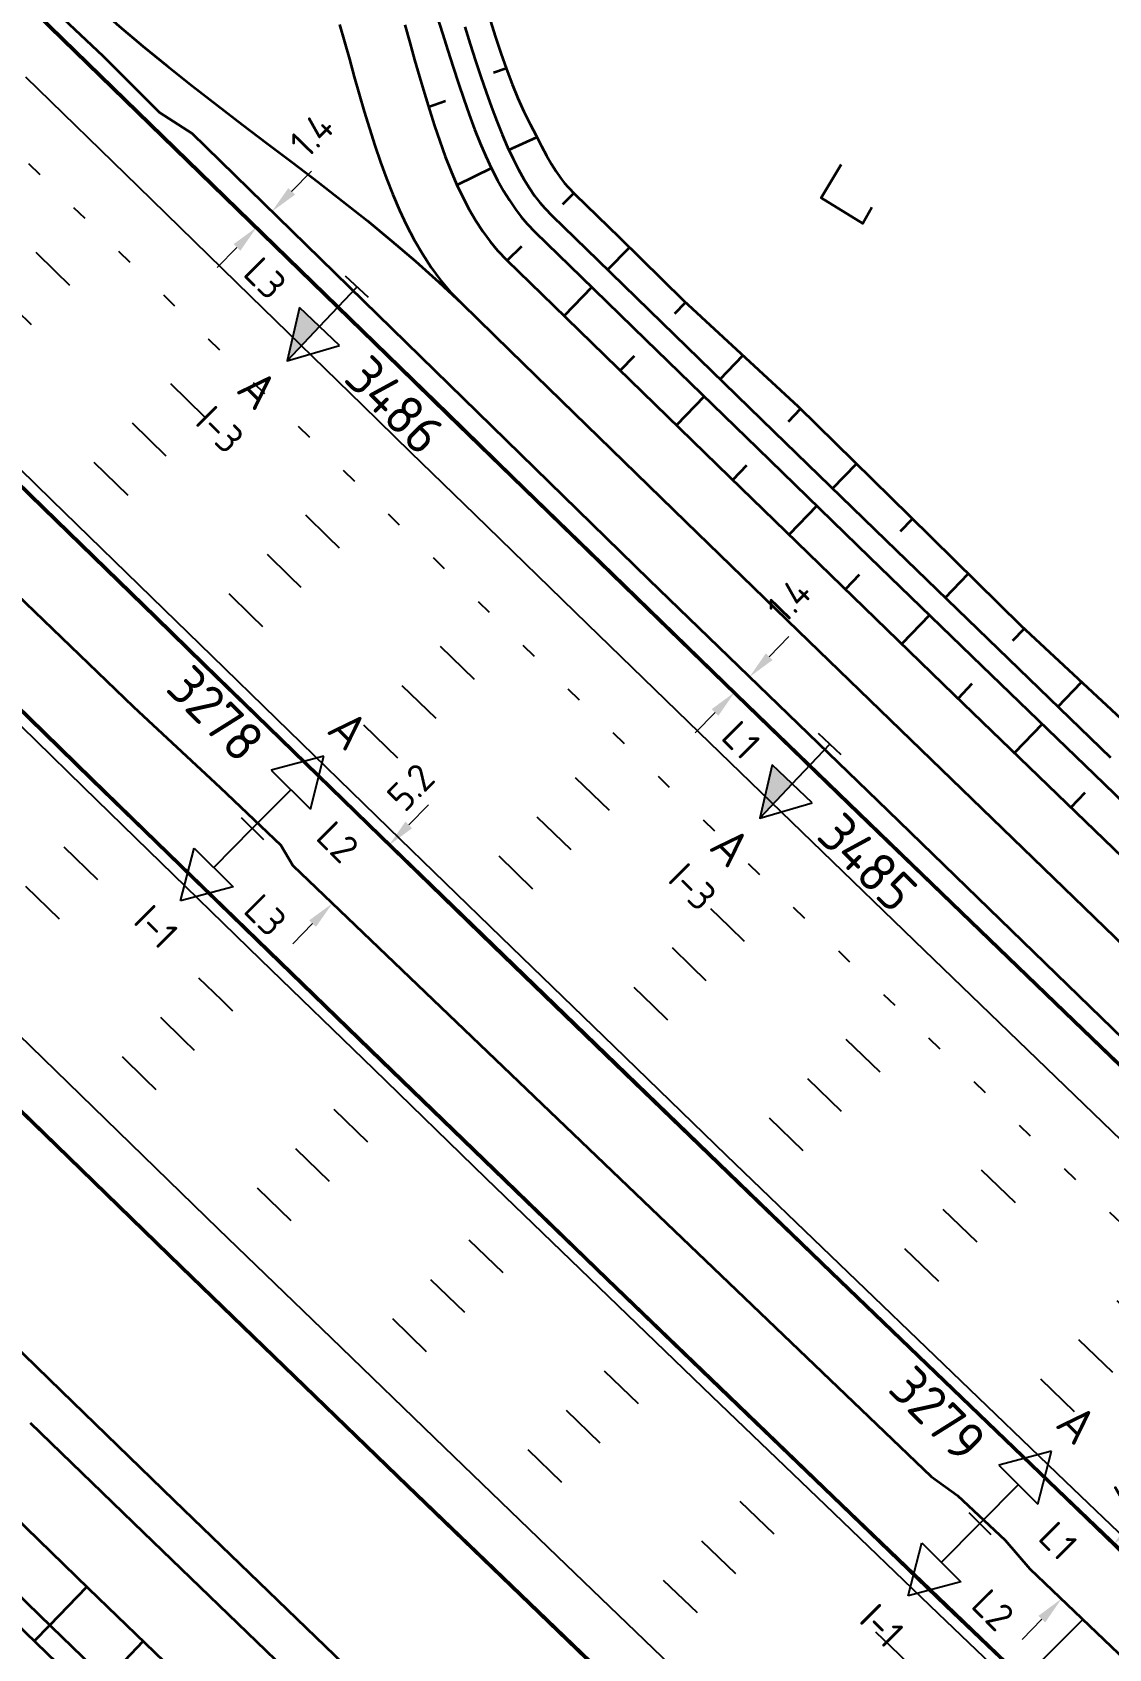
# Model space of a CAD drawing. Header units: metres. Extents: x 134219 to 139080, y 438661 to 444352.
# Drawn here: x 137942.7 to 138011.3, y 439748.1 to 439851.1 of the extents above; entities that cross this region are included whole.
import ezdxf
from ezdxf.enums import TextEntityAlignment as Align

# ---------------------------------------------------------------- set-up
doc = ezdxf.new("R2010")
doc.units = ezdxf.units.M
doc.linetypes.add('13strp', pattern=[4, 1, -3])
doc.linetypes.add('39strp', pattern=[12, 3, -9])
doc.layers.get('DEFPOINTS').update_dxf_attribs({"color": 193})
for name, color, linetype, lineweight in [('N-WE-KL-ET-T18', 1, 'Continuous', 18), ('N-WE-KL-ET-T25', 7, 'Continuous', 25), ('N-WE-KL-ET_LS_OV_ARMATUUR-S', 7, 'Continuous', 25), ('N-WE-KL-ET_LS_OV_ARMATUUR-T18', 1, 'Continuous', 25), ('N-WE-KL-ET_LS_OV_KABEL-G', 10, 'KL-LS-OV-N', 35), ('N-WE-KL-ET_LS_OV_KABEL-M', 7, 'Continuous', 18), ('N-WE-KL-ET_LS_OV_KABEL-T25', 7, 'Continuous', 25), ('Utd-ondergr-nw', 8, '13strp', 35)]:
    doc.layers.add(name, color=color, linetype=linetype, lineweight=lineweight)
doc.layers.add('N-WE-KL-ET_LS_OV_ARMATUUR-T25', color=2, linetype='Continuous')
doc.layers.add('Utd-weg-nw', color=8, linetype='Continuous')
doc.styles.add('ISO18', font='NLCS-ISO.ttf')
doc.styles.add('ISO25', font='NLCS-ISO.ttf')
doc.styles.add('NLCS-ISO', font='NLCS-ISO.ttf')
doc.styles.add('NLCS_18', font='NLCS-ISO.ttf', dxfattribs={"height": 1.8})
doc.linetypes.add('KL-LS-OV-N', pattern='A,4,-1,[103,NLCS.SHX,S=0.75,R=0,X=0,Y=0],-1,4,-1.5,["0V",Standard,S=1,R=0,X=0,Y=-0.5],-3', length=14.5)
doc.dimstyles.new('NLCS_t18_pijl_Dimension_l3_h1', dxfattribs={"dimtxt": 1.8, "dimasz": 1.8, "dimexe": 2, "dimexo": 2, "dimgap": 0.7, "dimtad": 1, "dimdec": 1, "dimzin": 0, "dimdsep": 46, "dimtxsty": 'NLCS_18', "dimcen": 2.5, "dimdle": 2, "dimclrd": 256, "dimclre": 256, "dimclrt": 256, "dimadec": 1, "dimazin": 0, "dimtfac": 1, "dimtdec": 1, "dimtofl": 0, "dimtmove": 1, "dimatfit": 0, "dimfxl": 0, "dimtolj": 1, "dimtzin": 0, "dimlwd": 18, "dimlwe": 18, "dimarcsym": 0})

# ---------------------------------------------------------------- blocks, each defined once
blk = doc.blocks.new('SKL-ET_OV_ARMATUUR_HD_NATRIUM_2x250W-SO (3)')
for p, q in [((-6.49, 0), (-3.49, 1.76)), ((6.49, 0), (3.49, 1.76)), ((-3.49, -1.76), (-6.49, 0)), ((3.49, -1.76), (6.49, 0))]:
    blk.add_line(p, q)
for points in [[(-3.49, 1.76), (-3.49, -1.76)], [(3.49, 1.76), (3.49, -1.76)], [(-3.49, 0), (0, 0)], [(0, 1), (0, -1)], [(3.49, 0), (0, 0)]]:
    blk.add_lwpolyline(points)
at = {"layer": 'N-WE-KL-ET_LS_OV_ARMATUUR-T18', "style": 'ISO18', "flags": 1}
for tag, p in [('TYPE_ARMATUUR', (3.07, -6.82)), ('VERMOGEN_LAMP', (3.07, -10.61)), ('SPIEGELSTAND', (3.07, -14.39)), ('HOOGTE_LICHTMAST', (3.07, -18.17)), ('UITLEGGERHOEK', (3.07, -21.96)), ('TYPE_LICHTMAST', (3.07, -25.74)), ('BOTSVRIENDELIJK', (3.07, -29.53)), ('POSITIE_LICHTMAST', (3.07, -33.31)), ('KABELAANSLUITNG', (3.07, -37.1)), ('VOEDINGSPUNT', (3.07, -48.45))]:
    blk.add_attdef(tag, p, '', height=1.8, dxfattribs=at)
at = {"layer": 'N-WE-KL-ET_LS_OV_ARMATUUR-T18', "style": 'ISO18'}
for tag, p in [('FASE-AANSLUITING_1', (3.07, -40.88)), ('FASE-AANSLUITING_2', (3.07, -44.67)), ('GROEPSNUMMER', (3.07, -52.24))]:
    blk.add_attdef(tag, p, '', height=1.8, dxfattribs=at)
at = {"layer": 'N-WE-KL-ET_LS_OV_ARMATUUR-T25', "style": 'ISO25'}
for tag, p, height in [('MASTNUMMER', (3.07, 7.39), 2.5), ('TYPE_SYMBOOL', (3.07, 3.61), 2.25)]:
    blk.add_attdef(tag, p, '', height=height, dxfattribs=at)
blk = doc.blocks.new('SKL-ET_OV_ARMATUUR_HD_NATRIUM_1x150W-SO (3)')
for points in [[(3.49, -1.76), (6.49, 0), (3.49, 1.76)], [(3.49, 1.76), (3.49, -1.76)], [(0, 1), (0, -1)], [(3.49, 0), (0, 0)], [(3.49, 0), (6.49, 0)]]:
    blk.add_lwpolyline(points)
blk.add_solid([(3.49, 0), (3.49, -1.76), (6.49, 0)])
at = {"layer": 'N-WE-KL-ET-T18', "linetype": 'ByBlock', "style": 'NLCS-ISO'}
blk.add_attdef('GROEPSNUMMER', text='', height=1.8, dxfattribs=at).set_placement((-2, -4), align=Align.RIGHT)
blk.add_attdef('FASE-AANSLUITING', (10, -4), '', height=1.8, dxfattribs=at)
at = {"layer": 'N-WE-KL-ET-T18', "linetype": 'ByBlock', "style": 'NLCS-ISO', "flags": 1}
for tag, p in [('TYPE_ARMATUUR', (7.76, -13.46)), ('TYPE_FABRIKAAT', (7.76, -17.24)), ('VERMOGEN_LAMP', (7.76, -21.02)), ('SPIEGELSTAND', (7.76, -24.81)), ('HOOGTE_LICHTMAST', (7.76, -28.59)), ('UITLEGGERHOEK', (7.76, -32.38)), ('TYPE_LICHTMAST', (7.76, -36.16)), ('BOTSVRIENDELIJK', (7.76, -39.95)), ('POSITIE_LICHTMAST', (7.76, -43.73)), ('KABELAANSLUITING', (7.76, -47.52)), ('VOEDINGSPUNT', (7.76, -51.3))]:
    blk.add_attdef(tag, p, '', height=1.8, dxfattribs=at)
at = {"layer": 'N-WE-KL-ET-T25', "linetype": 'ByBlock', "style": 'NLCS-ISO'}
blk.add_attdef('MASTNUMMER', text='', height=2.5, dxfattribs=at).set_placement((4, 4.31), align=Align.MIDDLE)
at = {"layer": 'N-WE-KL-ET-T25', "linetype": 'ByBlock', "style": 'NLCS-ISO', "flags": 1}
blk.add_attdef('TYPE_SYMBOOL', (7.76, -10.06), '', height=2.5, dxfattribs=at)
blk = doc.blocks.new('*D261')
at = {"layer": 'DEFPOINTS', "color": 0, "transparency": 16777216}
for p in [(137965.45, 439799.28), (137961.83, 439795.56), (137961.83, 439795.56)]:
    blk.add_point(p, dxfattribs=at)
at = {"layer": 'N-WE-KL-ET_LS_OV_KABEL-M', "linetype": 'Continuous', "lineweight": 18, "transparency": 16777216}
for p, q in [((137966.71, 439800.57), (137967.96, 439801.86)), ((137960.58, 439794.28), (137959.32, 439792.99))]:
    blk.add_line(p, q, dxfattribs=at)
at = {"layer": 'N-WE-KL-ET_LS_OV_KABEL-M', "lineweight": 18, "transparency": 16777216}
for p, q in [((137965.45, 439799.28), (137966.88, 439797.88)), ((137961.83, 439795.56), (137963.26, 439794.17))]:
    blk.add_line(p, q, dxfattribs=at)
at = {"layer": 'N-WE-KL-ET_LS_OV_KABEL-M', "transparency": 16777216}
for points in [[(137966.49, 439800.78), (137966.92, 439800.36), (137965.45, 439799.28)], [(137960.36, 439794.49), (137960.79, 439794.07), (137961.83, 439795.56)]]:
    blk.add_solid(points, dxfattribs=at)
at = {"layer": 'N-WE-KL-ET_LS_OV_KABEL-M', "transparency": 16777216, "insert": (137966.83, 439802.98), "char_height": 1.8, "attachment_point": 5, "rotation": 45.7374, "style": 'NLCS_18'}
blk.add_mtext('\\A1;5.2', dxfattribs=at)
blk = doc.blocks.new('*D262')
at = {"layer": 'DEFPOINTS', "color": 0, "transparency": 16777216}
for p in [(138011.64, 439754.7), (138008.31, 439751.23), (138008.31, 439751.23)]:
    blk.add_point(p, dxfattribs=at)
at = {"layer": 'N-WE-KL-ET_LS_OV_KABEL-M', "linetype": 'Continuous', "lineweight": 18, "transparency": 16777216}
for p, q in [((138012.88, 439756), (138014.13, 439757.3)), ((138007.06, 439749.93), (138005.81, 439748.63))]:
    blk.add_line(p, q, dxfattribs=at)
at = {"layer": 'N-WE-KL-ET_LS_OV_KABEL-M', "lineweight": 18, "transparency": 16777216}
for p, q in [((138011.64, 439754.7), (138013.08, 439753.32)), ((138008.31, 439751.23), (138009.75, 439749.85))]:
    blk.add_line(p, q, dxfattribs=at)
at = {"layer": 'N-WE-KL-ET_LS_OV_KABEL-M', "transparency": 16777216}
for points in [[(138012.67, 439756.21), (138013.1, 439755.8), (138011.64, 439754.7)], [(138006.84, 439750.14), (138007.28, 439749.73), (138008.31, 439751.23)]]:
    blk.add_solid(points, dxfattribs=at)
at = {"layer": 'N-WE-KL-ET_LS_OV_KABEL-M', "transparency": 16777216, "insert": (138013.01, 439758.45), "char_height": 1.8, "attachment_point": 5, "rotation": 46.1969, "style": 'NLCS_18'}
blk.add_mtext('\\A1;4.8', dxfattribs=at)
blk = doc.blocks.new('*D265')
at = {"layer": 'DEFPOINTS', "color": 0, "transparency": 16777216}
for p in [(137957.98, 439839.68), (137957.98, 439839.68), (137957.01, 439838.68)]:
    blk.add_point(p, dxfattribs=at)
at = {"layer": 'N-WE-KL-ET_LS_OV_KABEL-M', "linetype": 'Continuous', "lineweight": 18, "transparency": 16777216}
for p, q in [((137959.24, 439840.97), (137960.5, 439842.26)), ((137955.75, 439837.39), (137954.5, 439836.11))]:
    blk.add_line(p, q, dxfattribs=at)
at = {"layer": 'N-WE-KL-ET_LS_OV_KABEL-M', "lineweight": 18, "transparency": 16777216}
for p, q in [((137957.98, 439839.68), (137956.55, 439841.08)), ((137957.01, 439838.68), (137955.58, 439840.08))]:
    blk.add_line(p, q, dxfattribs=at)
at = {"layer": 'N-WE-KL-ET_LS_OV_KABEL-M', "transparency": 16777216}
for points in [[(137959.03, 439841.18), (137959.46, 439840.76), (137957.98, 439839.68)], [(137955.54, 439837.6), (137955.97, 439837.18), (137957.01, 439838.68)]]:
    blk.add_solid(points, dxfattribs=at)
at = {"layer": 'N-WE-KL-ET_LS_OV_KABEL-M', "transparency": 16777216, "insert": (137960.52, 439844.58), "char_height": 1.8, "attachment_point": 5, "rotation": 45.7374, "style": 'NLCS_18'}
blk.add_mtext('\\A1;1.4', dxfattribs=at)
blk = doc.blocks.new('*D267')
at = {"layer": 'DEFPOINTS', "color": 0, "transparency": 16777216}
for p in [(137988.43, 439810.01), (137988.43, 439810.01), (137987.48, 439809.03)]:
    blk.add_point(p, dxfattribs=at)
at = {"layer": 'N-WE-KL-ET_LS_OV_KABEL-M', "linetype": 'Continuous', "lineweight": 18, "transparency": 16777216}
for p, q in [((137989.68, 439811.3), (137990.94, 439812.59)), ((137986.23, 439807.74), (137984.97, 439806.45))]:
    blk.add_line(p, q, dxfattribs=at)
at = {"layer": 'N-WE-KL-ET_LS_OV_KABEL-M', "lineweight": 18, "transparency": 16777216}
for p, q in [((137988.43, 439810.01), (137989.87, 439808.62)), ((137987.48, 439809.03), (137988.92, 439807.64))]:
    blk.add_line(p, q, dxfattribs=at)
at = {"layer": 'N-WE-KL-ET_LS_OV_KABEL-M', "transparency": 16777216}
for points in [[(137989.47, 439811.51), (137989.9, 439811.09), (137988.43, 439810.01)], [(137986.01, 439807.95), (137986.44, 439807.53), (137987.48, 439809.03)]]:
    blk.add_solid(points, dxfattribs=at)
at = {"layer": 'N-WE-KL-ET_LS_OV_KABEL-M', "transparency": 16777216, "insert": (137990.95, 439814.91), "char_height": 1.8, "attachment_point": 5, "rotation": 45.8596, "style": 'NLCS_18'}
blk.add_mtext('\\A1;1.4', dxfattribs=at)

msp = doc.modelspace()

# ---------------------------------------------------------------- linework, layer by layer
at = {"layer": 'N-WE-KL-ET_LS_OV_KABEL-G', "flags": 128}
for points, elevation in [([(137436.91, 440306.7), (137444.28, 440300.35), (137482.44, 440263.04), (137488.79, 440256.89), (137491.36, 440254.61), (137492.38, 440253.39), (137536.11, 440210.84), (137584.46, 440163.72), (137625.43, 440123.4), (137629.18, 440119.99), (137630.49, 440119.14), (137632.39, 440116.92), (137668.36, 440081.71), (137675.32, 440074.8), (137677.35, 440073.36), (137679.01, 440071.17), (137703.42, 440047.33), (137722.06, 440029.17), (137723.85, 440028.13), (137725.24, 440026.43), (137736.96, 440014.83), (137746.02, 440006.09), (137750.75, 440001.92), (137767.59, 439985.79), (137770.24, 439982.8), (137773.53, 439979.73), (137775.37, 439977.8), (137781.94, 439971.22), (137815.54, 439938.78), (137858.64, 439896.54), (137910.22, 439846.16), (137939.96, 439816.95), (137949.15, 439808.11), (137954.69, 439802.95), (137958.56, 439799.29), (137959.31, 439797.98), (138000, 439759.02), (138001.68, 439757.82), (138004.72, 439754.97), (138006.3, 439753.15), (138026.58, 439733.76), (138047.23, 439713.88), (138048.95, 439712.64), (138051.86, 439709.96), (138053.22, 439708.2), (138075.65, 439687.35), (138078.9, 439684.05), (138080.54, 439683.96), (138083.79, 439681.24), (138083.79, 439681.24)], 0.78), ([(138117.8, 439691.6), (138115.63, 439693.28), (138114.24, 439694.01), (138099.89, 439706.6), (138098.96, 439707.43), (138086.81, 439718.48), (138055.29, 439748.08), (138035.23, 439765.71), (138035.25, 439765.71), (138025.84, 439774.41), (138022.29, 439777.18), (137997.26, 439801.48), (137982.03, 439816.19), (137952.9, 439844.66), (137950.81, 439846), (137947.25, 439849.56), (137871.11, 439921.25), (137871.64, 439921.57), (137872.2, 439921.27)], 1.03)]:
    msp.add_lwpolyline(points, dxfattribs=dict(at, elevation=elevation))
at = {"layer": 'N-WE-KL-ET_LS_OV_KABEL-T25'}
msp.add_line((137954.39, 439694.64), (138009.68, 439749.92), dxfattribs=at)
at = {"layer": 'Utd-ondergr-nw', "linetype": 'Continuous', "flags": 128}
for points in [[(137944.99, 439854.49), (137945.86, 439853.66), (137946.74, 439852.84), (137948.24, 439851.51), (137949.76, 439850.22), (137951.32, 439848.95), (137952.9, 439847.7), (137954.49, 439846.47), (137956.09, 439845.24), (137957.69, 439844.03), (137959.3, 439842.81), (137960.9, 439841.58), (137962.49, 439840.35), (137964.06, 439839.1), (137965.61, 439837.82), (137967.13, 439836.52), (137968.62, 439835.18), (137970.08, 439833.81)], [(137942.9, 439852.34), (137944.61, 439850.66), (137951.78, 439843.68), (137958.94, 439836.71), (137966.1, 439829.73), (137969.16, 439826.75), (137973.25, 439822.76), (137980.4, 439815.81), (137987.56, 439808.86), (137994.72, 439801.92), (138001.89, 439794.99), (138009.07, 439788.07), (138016.25, 439781.15), (138023.44, 439774.24), (138027.78, 439770.08), (138030.65, 439767.33), (138032.12, 439765.92), (138033.25, 439764.83), (138040.48, 439757.92), (138047.71, 439751.03), (138054.96, 439744.15)], [(137942.94, 439852.39), (137944.66, 439850.71), (137951.82, 439843.74), (137958.99, 439836.76), (137966.15, 439829.78), (137969.21, 439826.8), (137973.3, 439822.81), (137980.45, 439815.86), (137987.6, 439808.91), (137994.77, 439801.97), (138001.94, 439795.04), (138009.11, 439788.12), (138016.3, 439781.2), (138023.49, 439774.29), (138027.83, 439770.13), (138030.69, 439767.38), (138032.17, 439765.97), (138033.3, 439764.88), (138040.53, 439757.97), (138047.76, 439751.08), (138055.01, 439744.2)], [(137968.5, 439852.15), (137968.85, 439851.04), (137969.19, 439849.95), (137969.53, 439848.89), (137969.87, 439847.85), (137970.21, 439846.84), (137970.55, 439845.87), (137970.9, 439844.94), (137971.26, 439844.05), (137971.62, 439843.21), (137971.99, 439842.42), (137972.36, 439841.69), (137972.74, 439841.01), (137973.12, 439840.4), (137973.5, 439839.84), (137973.88, 439839.34), (137974.26, 439838.89), (137974.77, 439838.36), (137977.7, 439835.51), (137981.79, 439831.53), (137988.93, 439824.59), (137996.08, 439817.65), (138003.23, 439810.72), (138010.39, 439803.8), (138017.56, 439796.88)], [(137971.89, 439851.89), (137972.23, 439850.81), (137972.57, 439849.77), (137972.93, 439848.76), (137973.29, 439847.8), (137973.66, 439846.9), (137974.05, 439846.05), (137974.44, 439845.26), (137974.82, 439844.53), (137975.17, 439843.86), (137975.49, 439843.25), (137975.8, 439842.7), (137976.1, 439842.23), (137976.38, 439841.83), (137976.63, 439841.5), (137976.87, 439841.23), (137977.29, 439840.8), (137980.14, 439838.02), (137984.21, 439834.02), (137991.52, 439827.25), (137998.62, 439820.27), (138005.72, 439813.29), (138013.01, 439806.5)], [(137962.29, 439851.61), (137962.61, 439850.5), (137962.92, 439849.39), (137963.23, 439848.27), (137963.54, 439847.16), (137963.87, 439846.06), (137964.2, 439844.97), (137964.54, 439843.89), (137964.9, 439842.83), (137965.28, 439841.78), (137965.69, 439840.76), (137966.11, 439839.77), (137966.57, 439838.81), (137967.06, 439837.87), (137967.58, 439836.98), (137968.14, 439836.12), (137968.74, 439835.3), (137969.39, 439834.53), (137970.08, 439833.81), (137973.14, 439830.83), (137977.23, 439826.84), (137984.37, 439819.89), (137991.52, 439812.95), (137998.68, 439806.02), (138005.85, 439799.09), (138013.02, 439792.17)], [(137966.46, 439851.58), (137966.77, 439850.46), (137967.08, 439849.36), (137967.39, 439848.27), (137967.7, 439847.2), (137968.02, 439846.16), (137968.34, 439845.14), (137968.68, 439844.16), (137969.02, 439843.2), (137969.38, 439842.29), (137969.76, 439841.42), (137970.15, 439840.59), (137970.56, 439839.81), (137970.98, 439839.08), (137971.43, 439838.4), (137971.89, 439837.77), (137972.37, 439837.2), (137972.95, 439836.59), (137975.93, 439833.69), (137980.02, 439829.71), (137987.16, 439822.76), (137994.31, 439815.82), (138001.46, 439808.89), (138008.63, 439801.97), (138015.8, 439795.05)], [(137970.29, 439851.45), (137970.63, 439850.36), (137970.97, 439849.3), (137971.3, 439848.28), (137971.64, 439847.29), (137971.98, 439846.34), (137972.32, 439845.44), (137972.66, 439844.59), (137973.01, 439843.79), (137973.36, 439843.04), (137973.71, 439842.36), (137974.05, 439841.74), (137974.4, 439841.18), (137974.73, 439840.69), (137975.06, 439840.26), (137975.38, 439839.89), (137975.85, 439839.4), (137978.75, 439836.59), (137982.84, 439832.6), (137989.97, 439825.66), (137997.12, 439818.73), (138004.27, 439811.8), (138011.43, 439804.88)], [(137972.11, 439848.55), (137972.91, 439848.82)], [(137969.04, 439846.71), (137967.96, 439846.34)], [(137973.09, 439843.62), (137974.87, 439844.43)], [(137996.23, 439839.94), (137995.65, 439838.92), (137992.99, 439840.55), (137994.28, 439842.68)], [(137971.98, 439842.44), (137969.78, 439841.37)], [(137976.52, 439840.15), (137977.23, 439840.85)], [(137973.89, 439837.45), (137972.98, 439836.56)], [(137979.38, 439835.97), (137980.78, 439837.39)], [(137978.38, 439834.85), (137976.61, 439833.03)], [(137983.66, 439833.18), (137984.34, 439833.89)], [(137981.07, 439830.45), (137980.19, 439829.54)], [(137986.55, 439828.99), (137988.01, 439830.5)], [(137936.23, 439827.74), (137943.39, 439820.76), (137950.56, 439813.78), (137953.61, 439810.8), (137957.72, 439806.8), (137964.88, 439799.83), (137972.05, 439792.87), (137979.23, 439785.92), (137986.42, 439778.97), (137993.61, 439772.03), (138000.81, 439765.1), (138008.02, 439758.17), (138012.36, 439754), (138015.23, 439751.25), (138022.45, 439744.33), (138029.67, 439737.41), (138036.89, 439730.49), (138044.11, 439723.57), (138051.33, 439716.65), (138058.54, 439709.73), (138065.49, 439703.07)], [(137936.28, 439827.79), (137943.44, 439820.81), (137950.6, 439813.83), (137953.66, 439810.85), (137957.76, 439806.85), (137964.93, 439799.88), (137972.1, 439792.92), (137979.28, 439785.97), (137986.47, 439779.02), (137993.66, 439772.08), (138000.86, 439765.15), (138008.07, 439758.22), (138012.41, 439754.06), (138015.28, 439751.3), (138022.5, 439744.38), (138029.72, 439737.46), (138036.94, 439730.54), (138044.16, 439723.62), (138051.37, 439716.7), (138058.59, 439709.78), (138065.54, 439703.12)], [(137985.54, 439827.88), (137983.77, 439826.06)], [(137990.91, 439826.3), (137991.68, 439827.1)], [(137988.24, 439823.48), (137987.36, 439822.57)], [(137993.72, 439822.02), (137995.24, 439823.59)], [(137992.72, 439820.91), (137990.95, 439819.09)], [(137998.06, 439819.31), (137998.81, 439820.08)], [(137995.42, 439816.52), (137994.54, 439815.6)], [(138000.9, 439815.06), (138002.37, 439816.58)], [(137999.9, 439813.95), (137998.13, 439812.12)], [(137936.25, 439813.43), (137943.42, 439806.45), (137946.47, 439803.47), (137950.58, 439799.47), (137957.75, 439792.5), (137964.93, 439785.53), (137972.12, 439778.57), (137979.31, 439771.61), (137986.51, 439764.67), (137993.72, 439757.73), (138000.93, 439750.79), (138005.29, 439746.62)], [(137936.3, 439813.48), (137943.46, 439806.5), (137946.52, 439803.52), (137950.63, 439799.52), (137957.8, 439792.55), (137964.98, 439785.58), (137972.17, 439778.62), (137979.36, 439771.66), (137986.56, 439764.72), (137993.77, 439757.78), (138000.98, 439750.84), (138005.33, 439746.67)], [(138005.22, 439812.33), (138005.94, 439813.08)], [(138002.6, 439809.56), (138001.72, 439808.64)], [(138008.09, 439808.11), (138009.6, 439809.67)], [(138007.08, 439807), (138005.32, 439805.17)], [(138009.8, 439802.61), (138008.91, 439801.69)], [(137937.8, 439786.34), (137944.99, 439779.36), (137952.18, 439772.37), (137959.38, 439765.4), (137966.59, 439758.43), (137973.8, 439751.47), (137981.02, 439744.52)], [(137937.85, 439786.39), (137945.04, 439779.41), (137952.23, 439772.42), (137959.43, 439765.45), (137966.63, 439758.48), (137973.85, 439751.53), (137981.07, 439744.57)], [(137937.34, 439771.48), (137944.54, 439764.49), (137951.74, 439757.51), (137958.96, 439750.54), (137966.18, 439743.57)], [(137942.57, 439762.46), (137949.78, 439755.48), (137957, 439748.5), (137964.22, 439741.53), (137971.45, 439734.57), (137978.69, 439727.62), (137983.05, 439723.43), (137985.92, 439720.68), (137993.14, 439713.76), (138000.36, 439706.84), (138007.58, 439699.92), (138014.79, 439693), (138022.01, 439686.08), (138029.23, 439679.16), (138036.45, 439672.24), (138043.67, 439665.32), (138047.87, 439661.29)], [(137939.09, 439758.87), (137946.3, 439751.89), (137953.52, 439744.91), (137960.75, 439737.93), (137967.98, 439730.97), (137975.23, 439724.01), (137979.59, 439719.82), (137982.46, 439717.07), (137989.68, 439710.15), (137996.9, 439703.23), (138004.12, 439696.31), (138011.33, 439689.39), (138018.55, 439682.47), (138025.77, 439675.55), (138032.99, 439668.63), (138040.21, 439661.71), (138047.43, 439654.79), (138049.38, 439652.62)], [(137936.72, 439756.43), (137943.94, 439749.44), (137951.16, 439742.46), (137958.39, 439735.49), (137965.63, 439728.52), (137972.87, 439721.56), (137977.24, 439717.37), (137980.11, 439714.62), (137987.33, 439707.7), (137994.54, 439700.78), (138001.76, 439693.86), (138008.98, 439686.93), (138016.2, 439680.01), (138023.42, 439673.09), (138030.64, 439666.17), (138037.85, 439659.25), (138045.07, 439652.33), (138051.79, 439644.89)], [(137935.73, 439755.41), (137942.95, 439748.42), (137950.17, 439741.44), (137957.4, 439734.46), (137964.64, 439727.49), (137971.88, 439720.53), (137976.25, 439716.34), (137979.12, 439713.59), (137986.34, 439706.67), (137993.56, 439699.75), (138000.78, 439692.83), (138007.99, 439685.91), (138015.21, 439678.99), (138022.43, 439672.06), (138029.65, 439665.14), (138036.87, 439658.22), (138044.09, 439651.3), (138051.3, 439644.38)], [(137943.82, 439749.56), (137946.19, 439752)], [(137942.83, 439748.54), (137943.82, 439749.56)], [(137948.6, 439747.3), (137949.78, 439748.53)]]:
    msp.add_lwpolyline(points, dxfattribs=at)
at = {"layer": 'Utd-weg-nw', "linetype": '39strp', "flags": 128}
for points in [[(137358.55, 440406.61), (137364.09, 440401.22), (137371.25, 440394.24), (137378.41, 440387.26), (137385.57, 440380.28), (137392.73, 440373.3), (137399.9, 440366.32), (137407.06, 440359.34), (137414.22, 440352.36), (137421.38, 440345.38), (137428.54, 440338.4), (137435.7, 440331.42), (137442.86, 440324.44), (137450.03, 440317.46), (137457.19, 440310.48), (137464.35, 440303.5), (137471.51, 440296.52), (137478.67, 440289.55), (137485.83, 440282.57), (137492.99, 440275.59), (137500.16, 440268.61), (137507.32, 440261.63), (137514.48, 440254.65), (137521.64, 440247.67), (137528.8, 440240.69), (137535.96, 440233.71), (137543.13, 440226.73), (137550.29, 440219.75), (137557.45, 440212.77), (137564.61, 440205.79), (137568.83, 440201.67), (137571.77, 440198.81), (137578.93, 440191.83), (137586.09, 440184.85), (137593.26, 440177.87), (137600.42, 440170.89), (137607.58, 440163.91), (137614.74, 440156.94), (137621.9, 440149.96), (137629.06, 440142.98), (137636.22, 440136), (137643.39, 440129.02), (137650.55, 440122.04), (137657.71, 440115.06), (137664.87, 440108.08), (137672.03, 440101.1), (137679.19, 440094.12), (137686.35, 440087.14), (137693.52, 440080.16), (137700.68, 440073.18), (137707.84, 440066.2), (137715, 440059.22), (137715.57, 440058.66), (137722.16, 440052.24), (137729.32, 440045.26), (137736.49, 440038.28), (137743.65, 440031.3), (137750.81, 440024.32), (137757.97, 440017.35), (137765.13, 440010.37), (137772.29, 440003.39), (137779.45, 439996.41), (137786.62, 439989.43), (137793.78, 439982.45), (137800.94, 439975.47), (137808.1, 439968.49), (137815.26, 439961.51), (137822.42, 439954.53), (137829.58, 439947.55), (137836.75, 439940.57), (137843.91, 439933.59), (137851.07, 439926.61), (137858.23, 439919.63), (137865.39, 439912.65), (137872.55, 439905.67), (137879.71, 439898.69), (137886.88, 439891.71), (137894.04, 439884.74), (137901.2, 439877.76), (137908.36, 439870.78), (137915.52, 439863.8), (137922.68, 439856.82), (137929.85, 439849.84), (137935.29, 439844.53), (137937.01, 439842.86), (137944.17, 439835.88), (137951.33, 439828.9), (137958.49, 439821.92), (137961.55, 439818.94), (137965.65, 439814.95), (137972.8, 439807.99), (137979.97, 439801.03), (137987.14, 439794.09), (137994.32, 439787.15), (138001.5, 439780.22), (138008.69, 439773.29), (138015.89, 439766.38), (138020.23, 439762.21), (138023.1, 439759.46), (138030.32, 439752.54), (138037.54, 439745.62), (138044.76, 439738.7), (138051.98, 439731.78), (138059.19, 439724.86), (138066.41, 439717.94), (138073.36, 439711.28)], [(137356.11, 440404.11), (137361.65, 440398.71), (137368.81, 440391.73), (137375.97, 440384.75), (137383.13, 440377.77), (137390.29, 440370.79), (137397.45, 440363.81), (137404.61, 440356.83), (137411.78, 440349.85), (137418.94, 440342.87), (137426.1, 440335.9), (137433.26, 440328.92), (137440.42, 440321.94), (137447.58, 440314.96), (137454.74, 440307.98), (137461.91, 440301), (137469.07, 440294.02), (137476.23, 440287.04), (137483.39, 440280.06), (137490.55, 440273.08), (137497.71, 440266.1), (137504.87, 440259.12), (137512.04, 440252.14), (137519.2, 440245.16), (137526.36, 440238.18), (137533.52, 440231.2), (137540.68, 440224.22), (137547.84, 440217.24), (137555.01, 440210.26), (137562.17, 440203.29), (137566.39, 440199.17), (137569.33, 440196.31), (137576.49, 440189.33), (137583.65, 440182.35), (137590.81, 440175.37), (137597.97, 440168.39), (137605.14, 440161.41), (137612.3, 440154.43), (137619.46, 440147.45), (137626.62, 440140.47), (137633.78, 440133.49), (137640.94, 440126.51), (137648.1, 440119.53), (137655.27, 440112.55), (137662.43, 440105.57), (137669.59, 440098.59), (137676.75, 440091.61), (137683.91, 440084.63), (137691.07, 440077.65), (137698.23, 440070.67), (137705.4, 440063.7), (137712.56, 440056.72), (137713.13, 440056.16), (137719.72, 440049.74), (137726.88, 440042.76), (137734.04, 440035.78), (137741.2, 440028.8), (137748.37, 440021.82), (137755.53, 440014.84), (137762.69, 440007.86), (137769.85, 440000.88), (137777.01, 439993.9), (137784.17, 439986.92), (137791.33, 439979.94), (137798.5, 439972.96), (137805.66, 439965.98), (137812.82, 439959), (137819.98, 439952.02), (137827.14, 439945.04), (137834.3, 439938.06), (137841.46, 439931.09), (137848.63, 439924.11), (137855.79, 439917.13), (137862.95, 439910.15), (137870.11, 439903.17), (137877.27, 439896.19), (137884.43, 439889.21), (137891.59, 439882.23), (137898.76, 439875.25), (137905.92, 439868.27), (137913.08, 439861.29), (137920.24, 439854.31), (137927.4, 439847.33), (137932.84, 439842.03), (137934.56, 439840.35), (137941.73, 439833.37), (137948.89, 439826.39), (137956.05, 439819.41), (137959.11, 439816.43), (137963.21, 439812.44), (137970.37, 439805.48), (137977.53, 439798.52), (137984.71, 439791.57), (137991.89, 439784.63), (137999.07, 439777.7), (138006.27, 439770.77), (138013.47, 439763.85), (138017.81, 439759.69), (138020.68, 439756.93), (138027.9, 439750.01), (138035.12, 439743.09), (138042.34, 439736.17), (138049.55, 439729.25), (138056.77, 439722.33), (138063.99, 439715.41), (138070.94, 439708.75)], [(137353.67, 440401.6), (137359.2, 440396.2), (137366.36, 440389.22), (137373.53, 440382.25), (137380.69, 440375.27), (137387.85, 440368.29), (137395.01, 440361.31), (137402.17, 440354.33), (137409.33, 440347.35), (137416.49, 440340.37), (137423.66, 440333.39), (137430.82, 440326.41), (137437.98, 440319.43), (137445.14, 440312.45), (137452.3, 440305.47), (137459.46, 440298.49), (137466.62, 440291.51), (137473.79, 440284.53), (137480.95, 440277.55), (137488.11, 440270.57), (137495.27, 440263.59), (137502.43, 440256.61), (137509.59, 440249.63), (137516.76, 440242.66), (137523.92, 440235.68), (137531.08, 440228.7), (137538.24, 440221.72), (137545.4, 440214.74), (137552.56, 440207.76), (137559.72, 440200.78), (137563.95, 440196.66), (137566.89, 440193.8), (137574.05, 440186.82), (137581.21, 440179.84), (137588.37, 440172.86), (137595.53, 440165.88), (137602.69, 440158.9), (137609.85, 440151.92), (137617.02, 440144.94), (137624.18, 440137.96), (137631.34, 440130.98), (137638.5, 440124), (137645.66, 440117.02), (137652.82, 440110.05), (137659.98, 440103.07), (137667.15, 440096.09), (137674.31, 440089.11), (137681.47, 440082.13), (137688.63, 440075.15), (137695.79, 440068.17), (137702.95, 440061.19), (137710.12, 440054.21), (137710.69, 440053.65), (137717.28, 440047.23), (137724.44, 440040.25), (137731.6, 440033.27), (137738.76, 440026.29), (137745.92, 440019.31), (137753.08, 440012.33), (137760.25, 440005.35), (137767.41, 439998.37), (137774.57, 439991.39), (137781.73, 439984.41), (137788.89, 439977.44), (137796.05, 439970.46), (137803.21, 439963.48), (137810.38, 439956.5), (137817.54, 439949.52), (137824.7, 439942.54), (137831.86, 439935.56), (137839.02, 439928.58), (137846.18, 439921.6), (137853.34, 439914.62), (137860.51, 439907.64), (137867.67, 439900.66), (137874.83, 439893.68), (137881.99, 439886.7), (137889.15, 439879.72), (137896.31, 439872.74), (137903.47, 439865.76), (137910.64, 439858.78), (137917.8, 439851.8), (137924.96, 439844.82), (137930.4, 439839.52), (137932.12, 439837.85), (137939.28, 439830.87), (137946.44, 439823.89), (137953.61, 439816.91), (137956.66, 439813.93), (137960.76, 439809.93), (137967.93, 439802.97), (137975.1, 439796.01), (137982.27, 439789.06), (137989.45, 439782.11), (137996.64, 439775.18), (138003.84, 439768.25), (138011.05, 439761.33), (138015.39, 439757.16), (138018.26, 439754.41), (138025.48, 439747.49), (138032.69, 439740.57), (138039.91, 439733.65), (138047.13, 439726.73), (138054.35, 439719.81), (138061.57, 439712.88), (138068.51, 439706.22)], [(137875.96, 439866.19), (137883.12, 439859.21), (137890.28, 439852.23), (137897.45, 439845.25), (137904.61, 439838.27), (137911.77, 439831.29), (137917.21, 439825.99), (137918.93, 439824.31), (137926.09, 439817.33), (137933.25, 439810.35), (137940.41, 439803.37), (137943.47, 439800.39), (137947.58, 439796.39), (137954.76, 439789.41), (137961.94, 439782.44), (137969.13, 439775.48), (137976.33, 439768.52), (137983.53, 439761.57), (137990.74, 439754.63), (137997.96, 439747.69), (138002.31, 439743.52), (138005.18, 439740.77), (138012.4, 439733.85), (138019.61, 439726.92), (138026.83, 439720), (138034.05, 439713.08), (138041.27, 439706.16), (138048.49, 439699.24), (138055.71, 439692.32), (138062.92, 439685.4), (138070.14, 439678.48), (138077.36, 439671.56), (138084.58, 439664.64), (138091.8, 439657.72), (138099.02, 439650.8), (138106.23, 439643.88), (138113.45, 439636.96), (138120.67, 439630.03), (138127.89, 439623.11), (138135.11, 439616.19), (138142.33, 439609.27), (138149.54, 439602.35), (138156.76, 439595.43), (138163.98, 439588.51), (138171.2, 439581.59), (138178.42, 439574.67), (138185.64, 439567.75), (138192.85, 439560.83), (138200.07, 439553.91), (138207.29, 439546.99)], [(137873.52, 439863.68), (137880.68, 439856.7), (137887.84, 439849.72), (137895, 439842.74), (137902.16, 439835.76), (137909.33, 439828.78), (137914.77, 439823.48), (137916.49, 439821.8), (137923.65, 439814.82), (137930.81, 439807.84), (137937.97, 439800.87), (137941.03, 439797.88), (137945.14, 439793.88), (137952.32, 439786.9), (137959.5, 439779.93), (137966.69, 439772.96), (137973.89, 439766), (137981.1, 439759.05), (137988.31, 439752.1), (137995.53, 439745.17), (137999.89, 439740.99), (138002.76, 439738.24), (138009.97, 439731.32), (138017.19, 439724.4), (138024.41, 439717.48), (138031.63, 439710.56), (138038.85, 439703.64), (138046.07, 439696.72), (138053.28, 439689.79), (138060.5, 439682.87), (138067.72, 439675.95), (138074.94, 439669.03), (138082.16, 439662.11), (138089.38, 439655.19), (138096.59, 439648.27), (138103.81, 439641.35), (138111.03, 439634.43), (138118.25, 439627.51), (138125.47, 439620.59), (138132.69, 439613.67), (138139.9, 439606.75), (138147.12, 439599.83), (138154.34, 439592.9), (138161.56, 439585.98), (138168.78, 439579.06), (138176, 439572.14), (138183.21, 439565.22), (138190.43, 439558.3), (138197.65, 439551.38), (138204.87, 439544.46)], [(137871.08, 439861.17), (137878.24, 439854.19), (137885.4, 439847.22), (137892.56, 439840.24), (137899.72, 439833.26), (137906.88, 439826.28), (137912.33, 439820.97), (137914.04, 439819.3), (137921.21, 439812.32), (137928.37, 439805.34), (137935.53, 439798.36), (137938.59, 439795.38), (137942.7, 439791.37), (137949.88, 439784.39), (137957.07, 439777.41), (137964.26, 439770.45), (137971.46, 439763.48), (137978.67, 439756.53), (137985.89, 439749.58), (137993.11, 439742.64), (137997.46, 439738.46), (138000.33, 439735.71), (138007.55, 439728.79), (138014.77, 439721.87), (138021.99, 439714.95), (138029.21, 439708.03), (138036.43, 439701.11), (138043.64, 439694.19), (138050.86, 439687.27), (138058.08, 439680.35), (138065.3, 439673.43), (138072.52, 439666.51), (138079.74, 439659.59), (138086.95, 439652.66), (138094.17, 439645.74), (138101.39, 439638.82), (138108.61, 439631.9), (138115.83, 439624.98), (138123.04, 439618.06), (138130.26, 439611.14), (138137.48, 439604.22), (138144.7, 439597.3), (138151.92, 439590.38), (138159.14, 439583.46), (138166.35, 439576.54), (138173.57, 439569.62), (138180.79, 439562.7), (138188.01, 439555.77), (138195.23, 439548.85), (138202.45, 439541.93)]]:
    msp.add_lwpolyline(points, dxfattribs=at)
at = {"layer": 'Utd-weg-nw', "linetype": '13strp', "flags": 128}
msp.add_lwpolyline([(137825.02, 439957.2), (137832.18, 439950.22), (137839.35, 439943.24), (137846.51, 439936.26), (137853.67, 439929.28), (137860.83, 439922.3), (137867.99, 439915.32), (137875.15, 439908.34), (137882.31, 439901.36), (137889.48, 439894.38), (137896.64, 439887.4), (137903.8, 439880.42), (137910.96, 439873.44), (137918.12, 439866.46), (137925.28, 439859.48), (137932.44, 439852.51), (137937.89, 439847.2), (137939.61, 439845.53), (137946.77, 439838.55), (137953.93, 439831.57), (137961.09, 439824.59), (137964.15, 439821.61), (137968.25, 439817.62), (137975.4, 439810.66), (137982.56, 439803.71), (137989.73, 439796.77), (137996.9, 439789.83), (138004.09, 439782.9), (138011.28, 439775.98), (138018.47, 439769.06), (138022.81, 439764.9), (138025.68, 439762.15), (138032.9, 439755.23), (138040.12, 439748.31), (138047.34, 439741.39), (138054.55, 439734.47), (138061.77, 439727.55), (138068.99, 439720.63), (138075.94, 439713.97)], dxfattribs=at)
at = {"layer": 'Utd-weg-nw', "linetype": 'Continuous', "flags": 128}
for points in [[(137942.28, 439848.27), (137949.44, 439841.29), (137956.6, 439834.31), (137963.76, 439827.33), (137966.82, 439824.35), (137970.91, 439820.36), (137978.07, 439813.4), (137985.22, 439806.46), (137992.39, 439799.51), (137999.56, 439792.58), (138006.74, 439785.65), (138013.93, 439778.74), (138021.12, 439771.82), (138025.46, 439767.66), (138028.33, 439764.91), (138029.8, 439763.5), (138030.94, 439762.41), (138038.16, 439755.5), (138045.41, 439748.6), (138052.66, 439741.72), (138059.93, 439734.85), (138067.21, 439728), (138074.51, 439721.16), (138078.81, 439717.14)], [(137936.77, 439828.29), (137943.93, 439821.31), (137951.09, 439814.33), (137954.15, 439811.35), (137958.25, 439807.35), (137965.42, 439800.39), (137972.59, 439793.42), (137979.77, 439786.47), (137986.95, 439779.52), (137994.15, 439772.59), (138001.35, 439765.65), (138008.55, 439758.73), (138012.9, 439754.56), (138015.77, 439751.81), (138022.99, 439744.89), (138030.2, 439737.97), (138037.42, 439731.05), (138044.64, 439724.13), (138051.86, 439717.21), (138059.08, 439710.29), (138066.02, 439703.63)], [(137935.77, 439812.93), (137942.93, 439805.95), (137945.98, 439802.97), (137950.09, 439798.97), (137957.26, 439791.99), (137964.45, 439785.02), (137971.63, 439778.06), (137978.83, 439771.11), (137986.03, 439764.16), (137993.24, 439757.22), (138000.45, 439750.29), (138004.8, 439746.12)], [(137940.19, 439788.79), (137947.37, 439781.81), (137954.56, 439774.83), (137961.76, 439767.86), (137968.96, 439760.89), (137976.17, 439753.94), (137983.39, 439746.99)]]:
    msp.add_lwpolyline(points, dxfattribs=at)

# ---------------------------------------------------------------- block references
at = {"layer": 'N-WE-KL-ET_LS_OV_ARMATUUR-S'}
ref = msp.add_blockref('SKL-ET_OV_ARMATUUR_HD_NATRIUM_1x150W-SO (3)', (137963.41, 439834.88, 0.3), dxfattribs=dict(at, rotation=226.5773831386719))
ref.add_attrib('MASTNUMMER', '3486', (137962.47, 439828.93, 0.3), dxfattribs={"layer": 'N-WE-KL-ET_LS_OV_ARMATUUR-T25', "height": 2.5, "rotation": 314.9988, "style": 'ISO25'})
ref.add_attrib('TYPE_SYMBOOL', 'A', (137955.62, 439828.24, 0.3), dxfattribs={"layer": 'N-WE-KL-ET_LS_OV_ARMATUUR-T25', "height": 2.25, "rotation": 314.9988, "style": 'ISO25'})
ref.add_attrib('FASE-AANSLUITING_1', 'L3', (137956.06, 439835.65, 0.3), dxfattribs={"layer": 'N-WE-KL-ET_LS_OV_ARMATUUR-T18', "height": 1.8, "rotation": 314.9988, "style": 'ISO18'})
ref.add_attrib('GROEPSNUMMER', 'I-3', (137953, 439826.18, 0.3), dxfattribs={"layer": 'N-WE-KL-ET_LS_OV_ARMATUUR-T18', "height": 1.8, "rotation": 314.9988, "style": 'ISO18'})
ref = msp.add_blockref('SKL-ET_OV_ARMATUUR_HD_NATRIUM_2x250W-SO (3)', (137956.73, 439800.34, 1.47), dxfattribs=dict(at, rotation=45.25091242126414))
ref.add_attrib('MASTNUMMER', '3278', (137951.12, 439809.18, 1.47), dxfattribs={"layer": 'N-WE-KL-ET_LS_OV_ARMATUUR-T25', "height": 2.5, "rotation": 314.9988, "style": 'ISO25'})
ref.add_attrib('TYPE_SYMBOOL', 'A', (137961.39, 439806.53, 1.47), dxfattribs={"layer": 'N-WE-KL-ET_LS_OV_ARMATUUR-T25', "height": 2.25, "rotation": 314.9988, "style": 'ISO25'})
ref.add_attrib('FASE-AANSLUITING_1', 'L2', (137960.69, 439799.7, 1.47), dxfattribs={"layer": 'N-WE-KL-ET_LS_OV_ARMATUUR-T18', "height": 1.8, "rotation": 314.9988, "style": 'ISO18'})
ref.add_attrib('FASE-AANSLUITING_2', 'L3', (137956.07, 439795.04, 1.47), dxfattribs={"layer": 'N-WE-KL-ET_LS_OV_ARMATUUR-T18', "height": 1.8, "rotation": 314.9988, "style": 'ISO18'})
ref.add_attrib('GROEPSNUMMER', 'I-1', (137949.06, 439794.36, 1.47), dxfattribs={"layer": 'N-WE-KL-ET_LS_OV_ARMATUUR-T18', "height": 1.8, "rotation": 314.9988, "style": 'ISO18'})
ref = msp.add_blockref('SKL-ET_OV_ARMATUUR_HD_NATRIUM_1x150W-SO (3)', (137993.55, 439805.72, 0.5), dxfattribs=dict(at, rotation=226.5773831386719))
ref.add_attrib('MASTNUMMER', '3485', (137992.6, 439799.77, 0.5), dxfattribs={"layer": 'N-WE-KL-ET_LS_OV_ARMATUUR-T25', "height": 2.5, "rotation": 314.9988, "style": 'ISO25'})
ref.add_attrib('TYPE_SYMBOOL', 'A', (137985.76, 439799.08, 0.5), dxfattribs={"layer": 'N-WE-KL-ET_LS_OV_ARMATUUR-T25', "height": 2.25, "rotation": 314.9988, "style": 'ISO25'})
ref.add_attrib('FASE-AANSLUITING_1', 'L1', (137986.52, 439806.09, 0.5), dxfattribs={"layer": 'N-WE-KL-ET_LS_OV_ARMATUUR-T18', "height": 1.8, "rotation": 314.9988, "style": 'ISO18'})
ref.add_attrib('GROEPSNUMMER', 'I-3', (137983.13, 439797.02, 0.5), dxfattribs={"layer": 'N-WE-KL-ET_LS_OV_ARMATUUR-T18', "height": 1.8, "rotation": 314.9988, "style": 'ISO18'})
ref = msp.add_blockref('SKL-ET_OV_ARMATUUR_HD_NATRIUM_2x250W-SO (3)', (138003.11, 439756.03, 1.42), dxfattribs=dict(at, rotation=45.25091242126414))
ref.add_attrib('MASTNUMMER', '3279', (137997.16, 439764.51, 1.42), dxfattribs={"layer": 'N-WE-KL-ET_LS_OV_ARMATUUR-T25', "height": 2.5, "rotation": 314.9988, "style": 'ISO25'})
ref.add_attrib('TYPE_SYMBOOL', 'A', (138007.84, 439762.27, 1.42), dxfattribs={"layer": 'N-WE-KL-ET_LS_OV_ARMATUUR-T25', "height": 2.25, "rotation": 314.9988, "style": 'ISO25'})
ref.add_attrib('FASE-AANSLUITING_1', 'L1', (138006.73, 439755.03, 1.42), dxfattribs={"layer": 'N-WE-KL-ET_LS_OV_ARMATUUR-T18', "height": 1.8, "rotation": 314.9988, "style": 'ISO18'})
ref.add_attrib('FASE-AANSLUITING_2', 'L2', (138002.46, 439750.73, 1.42), dxfattribs={"layer": 'N-WE-KL-ET_LS_OV_ARMATUUR-T18', "height": 1.8, "rotation": 314.9988, "style": 'ISO18'})
ref.add_attrib('GROEPSNUMMER', 'I-1', (137995.32, 439749.8, 1.42), dxfattribs={"layer": 'N-WE-KL-ET_LS_OV_ARMATUUR-T18', "height": 1.8, "rotation": 314.9988, "style": 'ISO18'})

# ---------------------------------------------------------------- dimensions: what is measured, and where the dimension line sits
at = {"layer": 'N-WE-KL-ET_LS_OV_KABEL-M'}
for base, p1, p2, angle, picture, middle in [((137957.98, 439839.68), (137957.01, 439838.68), (137957.98, 439839.68), 45.7374, '*D265', (137961.66, 439843.46)), ((137988.43, 439810.01), (137987.48, 439809.03), (137988.43, 439810.01), 45.8596, '*D267', (137992.1, 439813.79)), ((137961.83, 439795.56), (137965.45, 439799.28), (137961.83, 439795.56), 225.7374, '*D261', (137967.97, 439801.87)), ((138008.31, 439751.23), (138011.64, 439754.7), (138008.31, 439751.23), 226.1969, '*D262', (138014.16, 439757.34))]:
    dim = msp.add_linear_dim(base=base, p1=p1, p2=p2, angle=angle, dimstyle='NLCS_t18_pijl_Dimension_l3_h1', dxfattribs=at)
    dim.commit()
    dim.dimension.update_dxf_attribs({"geometry": picture, "text_midpoint": middle, "dimtype": 161})

doc.saveas('drawing.dxf')
